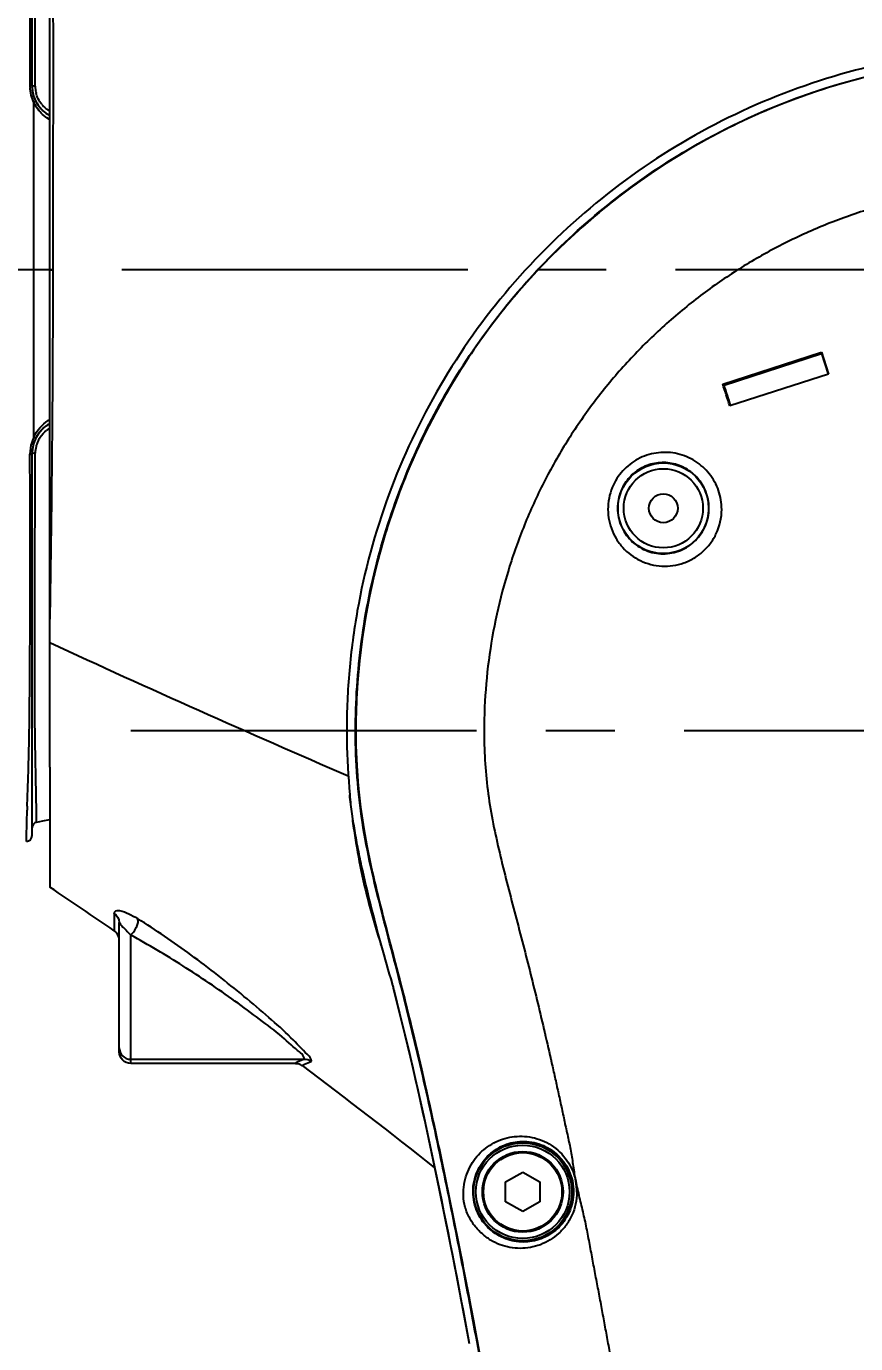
# Model space of a CAD drawing. Header units: millimetres. Extents: x 4086 to 8300, y 123 to 1549.
# Drawn here: x 7749.37 to 7767.35, y 1172.76 to 1201.33 of the extents above; entities that cross this region are included whole.
import ezdxf

# ---------------------------------------------------------------- set-up
doc = ezdxf.new("R2010")
doc.units = ezdxf.units.MM
doc.linetypes.add('CENTER', pattern=[0.6, 0.375, -0.075, 0.075, -0.075])
for name, color, linetype in [('中心线', 7, 'Continuous'), ('外形图', 7, 'Continuous'), ('尺寸标注', 7, 'Continuous'), ('运动范围', 7, 'Continuous')]:
    doc.layers.add(name, color=color, linetype=linetype)
doc.styles.add('思源黑', font='SourceHanSansCN-Normal.ttf')
doc.dimstyles.new('尺寸标注_1_4比例', dxfattribs={"dimtxt": 7, "dimasz": 6, "dimexe": 2, "dimexo": 1.5, "dimgap": 1, "dimtad": 1, "dimdec": 1, "dimlfac": 4, "dimdsep": 46, "dimtxsty": '思源黑', "dimcen": 0.09, "dimadec": 0, "dimazin": 0, "dimtp": 0.01, "dimtm": 0.01, "dimtfac": 1, "dimtdec": 1, "dimtofl": 0, "dimtmove": 0, "dimatfit": 3, "dimfxl": 1, "dimtolj": 1, "dimarcsym": 0})

# ---------------------------------------------------------------- blocks, each defined once
blk = doc.blocks.new('*D793')
at = {"layer": 'Defpoints', "color": 0}
for p in [(7771.133, 1271.641), (7552.914, 959.632), (7712.796, 959.632)]:
    blk.add_point(p, dxfattribs=at)
at = {"layer": '尺寸标注', "color": 0, "lineweight": -2}
for p, q in [((7769.633, 1271.641), (7550.914, 1271.641)), ((7552.914, 1265.641), (7552.914, 965.632)), ((7711.296, 959.632), (7550.914, 959.632))]:
    blk.add_line(p, q, dxfattribs=at)
at = {"layer": '尺寸标注', "color": 0}
for points in [[(7553.914, 1265.641), (7551.914, 1265.641), (7552.914, 1271.641)], [(7551.914, 965.632), (7553.914, 965.632), (7552.914, 959.632)]]:
    blk.add_solid(points, dxfattribs=at)
at = {"layer": '尺寸标注', "color": 0, "insert": (7548.289, 1115.636), "char_height": 7, "attachment_point": 5, "rotation": 90, "style": '思源黑'}
blk.add_mtext('\\A1;1248', dxfattribs=at)

msp = doc.modelspace()

# ---------------------------------------------------------------- linework, layer by layer
at = {"layer": '中心线', "linetype": 'CENTER', "ltscale": 20}
for p, q in [((7794.9431, 1196.0546), (7659.4514, 1196.0546)), ((7771.1327, 1186.0546), (7750.6038, 1186.0546))]:
    msp.add_line(p, q, dxfattribs=at)
at = {"layer": '外形图'}
for p, q in [((7749.8827, 1189.0946), (7749.8827, 1209.7811)), ((7749.4952, 1200.0435), (7749.4952, 1208.3293)), ((7749.5626, 1200.0356), (7749.5582, 1202.5266)), ((7749.9553, 1199.304), (7749.9554, 1199.393)), ((7749.9554, 1199.4244), (7749.9555, 1199.4932)), ((7749.9554, 1199.393), (7749.9554, 1199.4244)), ((7749.8827, 1196.0542), (7749.9516, 1196.0546)), ((7764.4701, 1193.5747), (7766.6112, 1194.2662)), ((7766.6112, 1194.2662), (7766.7648, 1193.7904)), ((7766.6112, 1194.2662), (7766.6132, 1194.2347)), ((7764.4979, 1193.5511), (7766.6132, 1194.2347)), ((7766.6132, 1194.2347), (7766.7575, 1193.788)), ((7766.7649, 1193.7904), (7764.6238, 1193.0989)), ((7764.4703, 1193.5747), (7764.498, 1193.5511)), ((7749.4952, 1183.7806), (7749.4952, 1192.0656)), ((7749.8827, 1185.2678), (7749.8827, 1189.0946)), ((7749.8827, 1185.2678), (7749.8827, 1182.6596)), ((7749.3828, 1184.1557), (7749.3849, 1184.2471)), ((7749.3849, 1184.2471), (7749.387, 1184.3339)), ((7749.5891, 1184.2096), (7749.5884, 1184.2984)), ((7749.3702, 1183.6556), (7749.3828, 1184.1557)), ((7749.595, 1184.0742), (7749.7305, 1184.1021)), ((7749.5951, 1184.0743), (7749.595, 1184.0742)), ((7749.7305, 1184.1021), (7749.8827, 1184.1334)), ((7751.2777, 1182.0933), (7751.2756, 1181.8926)), ((7751.2743, 1181.757), (7751.2741, 1181.7175)), ((7751.2756, 1181.8926), (7751.2743, 1181.757)), ((7751.3827, 1179.0914), (7751.3827, 1181.8942)), ((7751.6327, 1178.8416), (7751.6327, 1181.6217)), ((7757.3328, 1180.4469), (7757.3332, 1180.4452)), ((7757.3332, 1180.4452), (7757.3339, 1180.4425)), ((7757.3339, 1180.4426), (7757.3434, 1180.4067)), ((7757.3339, 1180.4425), (7757.3435, 1180.4068)), ((7751.6327, 1178.9306), (7755.3942, 1178.9306)), ((7751.6327, 1178.8416), (7755.2063, 1178.8416)), ((7759.7603, 1176.2696), (7760.1327, 1176.4846)), ((7759.7603, 1175.8396), (7759.7603, 1176.2696)), ((7760.1327, 1176.4846), (7760.5051, 1176.2696)), ((7760.5051, 1176.2696), (7760.5051, 1175.8396)), ((7760.1327, 1175.6246), (7759.7603, 1175.8396)), ((7760.5051, 1175.8396), (7760.1327, 1175.6246))]:
    msp.add_line(p, q, dxfattribs=at)
for points in [[(7767.6177, 1200.245), (7767.1628, 1200.1245), (7766.7121, 1199.9894), (7766.2658, 1199.8398), (7765.8244, 1199.6758), (7765.3883, 1199.4976), (7764.9581, 1199.3054), (7764.5341, 1199.0994), (7764.1168, 1198.8798), (7763.7068, 1198.6469), (7763.3047, 1198.4011), (7762.9112, 1198.1427), (7762.5267, 1197.872), (7762.1512, 1197.5893), (7761.7847, 1197.2943), (7761.4275, 1196.9874), (7761.08, 1196.6688), (7760.7428, 1196.3391), (7760.4166, 1195.999), (7760.1017, 1195.6488), (7759.7983, 1195.2887), (7759.5067, 1194.9191), (7759.2275, 1194.5405), (7758.9608, 1194.1534), (7758.707, 1193.7585), (7758.4663, 1193.356), (7758.2388, 1192.9463), (7758.0247, 1192.5296), (7757.8241, 1192.1062), (7757.6371, 1191.6762), (7757.4639, 1191.2398), (7757.3043, 1190.7969), (7757.1587, 1190.3478), (7757.0273, 1189.8933), (7756.9104, 1189.4344), (7756.8085, 1188.9728), (7756.7219, 1188.5101), (7756.6501, 1188.0449), (7756.593, 1187.5743), (7756.551, 1187.1001), (7756.5246, 1186.6315), (7756.5133, 1186.1771), (7756.5162, 1185.734), (7756.5333, 1185.2943), (7756.566, 1184.8499), (7756.6162, 1184.3945), (7756.686, 1183.9246), (7756.7765, 1183.4369), (7756.8861, 1182.9279), (7757.0126, 1182.3967), (7757.1528, 1181.8428), (7757.3037, 1181.2656), (7757.4605, 1180.6649), (7757.6191, 1180.0403), (7757.7774, 1179.3921), (7757.9353, 1178.7205), (7758.0934, 1178.0251), (7758.2515, 1177.3052), (7758.41, 1176.5602), (7758.569, 1175.7889), (7758.7292, 1174.9887), (7758.8914, 1174.1566), (7759.0561, 1173.2896), (7759.224, 1172.3852)], [(7749.449, 1200.0539), (7749.4582, 1200.053), (7749.4665, 1200.052), (7749.4739, 1200.051), (7749.4803, 1200.0498), (7749.4856, 1200.0487), (7749.4898, 1200.0474), (7749.4928, 1200.0461), (7749.4946, 1200.0448), (7749.4952, 1200.0435)], [(7749.5324, 1199.6816), (7749.5397, 1199.6872), (7749.546, 1199.6924), (7749.5515, 1199.6975), (7749.5563, 1199.7025), (7749.5602, 1199.7072), (7749.5633, 1199.7116), (7749.5654, 1199.7156), (7749.5666, 1199.7194), (7749.5668, 1199.7227), (7749.5661, 1199.7256)], [(7749.5334, 1192.4265), (7749.5397, 1192.4217), (7749.546, 1192.4165), (7749.5515, 1192.4114), (7749.5563, 1192.4065), (7749.5602, 1192.4019), (7749.5633, 1192.3975), (7749.5654, 1192.3934), (7749.5666, 1192.3897), (7749.5668, 1192.3864), (7749.5661, 1192.3835)], [(7749.449, 1192.0551), (7749.4582, 1192.056), (7749.4665, 1192.057), (7749.4739, 1192.0581), (7749.4803, 1192.0592), (7749.4856, 1192.0604), (7749.4898, 1192.0617), (7749.4928, 1192.063), (7749.4946, 1192.0643), (7749.4952, 1192.0656)], [(7757.3339, 1180.4425), (7757.6529, 1179.1462), (7757.9862, 1177.6857), (7758.317, 1176.1335), (7758.6459, 1174.4902), (7758.9735, 1172.7618)]]:
    msp.add_lwpolyline(points, dxfattribs=at)
for centre, radius in [((7763.1819, 1190.88), 0.9825), ((7763.1819, 1190.88), 0.8575), ((7763.1819, 1190.88), 0.3125), ((7760.1327, 1176.0546), 1.0634), ((7760.1327, 1176.0546), 1.0134), ((7760.1327, 1176.0546), 0.875), ((7760.1327, 1176.0546), 0.85)]:
    msp.add_circle(centre, radius, dxfattribs=at)
for centre, radius, start, end in [((6716.9056, 1200.4226), 1033.0502, 359.9484545, 0.1108367), ((7771.1367, 1186.0474), 14.6271, 94.74739, 125.88359), ((7750.3232, 1200.0537), 0.8742, 179.99044, 182.91168), ((7750.243, 1200.0478), 0.7478, 180.00474, 183.16943), ((7750.2441, 1200.0443), 0.7489, 180.0602, 187.55024), ((7750.2502, 1200.0482), 0.755, 183.16758, 186.29843), ((7750.2504, 1200.0482), 0.7552, 186.29664, 189.42383), ((7750.1829, 1200.0366), 0.6203, 180.08962, 183.51083), ((7750.189, 1200.0369), 0.6264, 183.50329, 193.51544), ((7750.2431, 1200.047), 0.7479, 189.42993, 198.90382), ((5403.0106, 1196.0548), 2346.525, 359.9113852, 0.088595), ((7750.3152, 1200.0521), 0.865, 205.24564, 207.91863), ((7750.2436, 1200.0478), 0.7485, 198.94584, 214.85039), ((7750.2333, 1200.0405), 0.7378, 205.26725, 216.35547), ((7750.3148, 1200.0517), 0.8644, 207.90603, 218.84085), ((7750.2392, 1200.0455), 0.7436, 214.89631, 221.39211), ((7750.226, 1200.0352), 0.7287, 216.36467, 222.30949), ((7750.2378, 1200.0443), 0.7418, 221.39635, 224.67901), ((7750.2311, 1200.0411), 0.7365, 222.3781, 241.76562), ((7750.1819, 1200.035), 0.6191, 219.98266, 230.30841), ((7750.2405, 1200.0477), 0.7461, 224.7228, 241.34494), ((7750.1824, 1200.0358), 0.6199, 230.31686, 233.85173), ((7750.1828, 1200.0362), 0.6205, 233.84786, 241.08033), ((7326.8524, 1196.2714), 423.0992, 359.542871, 359.970634), ((7750.2412, 1192.0623), 0.7459, 138.595, 151.48289), ((7750.2378, 1192.0649), 0.7418, 135.29419, 138.57177), ((7750.2366, 1192.0661), 0.74, 128.66659, 135.29443), ((7750.2402, 1192.0617), 0.7457, 125.35161, 128.67157), ((7750.2398, 1192.0622), 0.7451, 122.00838, 125.35297), ((7750.183, 1192.0734), 0.6202, 118.95553, 126.17715), ((7750.3104, 1192.0593), 0.8597, 119.83154, 122.89474), ((7750.2281, 1192.0717), 0.7319, 118.16239, 121.61622), ((7750.2368, 1192.067), 0.7394, 118.61703, 122.00994), ((7750.326, 1192.0548), 0.8769, 163.21085, 179.98106), ((7750.3231, 1192.0547), 0.8742, 157.50299, 163.14591), ((7750.2481, 1192.0609), 0.7529, 161.10515, 176.8157), ((7750.2425, 1192.0658), 0.7473, 160.48333, 172.5024), ((7750.3213, 1192.0555), 0.8722, 154.67664, 157.50812), ((7750.2422, 1192.0622), 0.747, 151.51201, 161.0505), ((7750.2413, 1192.0664), 0.746, 157.66957, 160.49405), ((7750.2239, 1192.0735), 0.7272, 154.76961, 157.67265), ((7750.2313, 1192.0699), 0.7354, 152.03875, 154.75398), ((7750.1855, 1192.0726), 0.6227, 156.86922, 166.69164), ((7750.1826, 1192.0738), 0.6195, 146.90481, 156.86854), ((7255.3493, 1196.6228), 494.6027, 359.04035, 359.519172), ((7750.2494, 1192.0654), 0.7542, 172.54491, 179.98594), ((7750.2463, 1192.0613), 0.751, 176.83886, 179.99714), ((7750.1901, 1192.0719), 0.6273, 166.7236, 179.87597), ((7763.1788, 1190.8821), 0.9891, 334.90408, 359.87589), ((7763.2145, 1190.8568), 1.2332, 334.71659, 359.94171), ((7863.7245, 1434.1582), 271.2393, 245.183729, 246.680108), ((7770.645, 1186.0557), 14.329, 180.00464, 180.80737), ((7769.4609, 1186.022), 13.1446, 180.73311, 185.92276), ((7776.0187, 1183.6822), 26.6397, 178.41523, 178.59805), ((7730.4557, 1184.1804), 19.1331, 0.35332, 0.65851), ((7749.6202, 1183.9518), 0.125, 101.62055, 179.99246), ((7749.3702, 1183.7806), 0.125, 270.0085, 0), ((7680.5476, 1078.7549), 124.9142, 55.514279, 56.285006), ((7744.8616, 1175.3171), 9.2518, 43.17406, 43.39263), ((7745.4392, 1175.8591), 8.4597, 42.9357, 43.17356), ((7831.0148, 1201.7669), 76.7028, 195.397973, 196.045023), ((7751.6324, 1179.1802), 0.2497, 179.9593, 270.07561), ((7755.7842, 1177.592), 1.3942, 106.24388, 107.44572), ((7680.4474, 1078.6145), 125.0867, 51.554521, 53.212392), ((7760.091, 1176.047), 1.2156, 359.85826, 11.5068)]:
    msp.add_arc(centre, radius, start, end, dxfattribs=at)
for points in [[(7749.453, 1200.0535), (7749.4517, 1200.7132), (7749.45, 1201.3729), (7749.4481, 1202.0326)], [(7749.5329, 1199.6805), (7749.4845, 1199.7826), (7749.4559, 1199.8964), (7749.4501, 1200.0093)], [(7749.5661, 1199.7256), (7749.5335, 1199.7948), (7749.5117, 1199.87), (7749.5017, 1199.9459)], [(7749.7076, 1199.6373), (7749.6468, 1199.7097), (7749.602, 1199.7986), (7749.5799, 1199.8905)], [(7749.8827, 1199.3038), (7749.791, 1199.3564), (7749.7079, 1199.4273), (7749.6415, 1199.5096)], [(7749.9516, 1196.0546), (7749.9518, 1197.1377), (7749.9543, 1198.2208), (7749.9553, 1199.304)], [(7764.6238, 1193.0989), (7764.5725, 1193.2575), (7764.5214, 1193.4161), (7764.4703, 1193.5747)], [(7764.642, 1193.1047), (7764.5939, 1193.2535), (7764.5459, 1193.4023), (7764.498, 1193.5511)], [(7749.9347, 1192.4721), (7749.9359, 1192.6134), (7749.937, 1192.7546), (7749.9382, 1192.8958)], [(7749.5329, 1192.4256), (7749.6, 1192.568), (7749.7113, 1192.6957), (7749.8435, 1192.7811)], [(7749.5817, 1192.4147), (7749.6418, 1192.5278), (7749.7354, 1192.6278), (7749.8445, 1192.695)], [(7749.6635, 1192.4121), (7749.7041, 1192.4744), (7749.7569, 1192.5301), (7749.8169, 1192.574)], [(7751.2777, 1182.0933), (7751.3393, 1182.0504), (7751.3827, 1181.9692), (7751.3827, 1181.8941)], [(7751.5895, 1182.0859), (7751.6555, 1182.0547), (7751.7193, 1182.0188), (7751.7813, 1181.9803)], [(7751.3477, 1181.6383), (7751.329, 1181.6692), (7751.3036, 1181.6968), (7751.2742, 1181.7177)], [(7751.3827, 1181.5109), (7751.3827, 1181.555), (7751.3705, 1181.6007), (7751.3477, 1181.6383)], [(7755.2058, 1178.8412), (7755.2543, 1178.8414), (7755.319, 1178.8297), (7755.3407, 1178.7863)], [(7755.3988, 1178.8244), (7755.4444, 1178.8494), (7755.4951, 1178.8645), (7755.5453, 1178.8783)], [(7755.5453, 1178.8783), (7755.5059, 1178.9089), (7755.4457, 1178.9385), (7755.4006, 1178.917)]]:
    msp.add_open_spline(points, degree=3, dxfattribs=at)
for points, knots in [([(7768.7867, 1200.6849), (7767.9273, 1200.5468), (7766.229, 1200.1181), (7763.8364, 1199.0397), (7761.6707, 1197.5559), (7759.7983, 1195.7165), (7758.277, 1193.577), (7757.1569, 1191.2033), (7756.5848, 1189.0904), (7756.3555, 1187.3621), (7756.3162, 1186.4902), (7756.316, 1186.0546)], [0, 0, 0, 0, 0.1249856, 0.2499701, 0.3749545, 0.4999405, 0.6249246, 0.7499089, 0.8748935, 0.937447, 1, 1, 1, 1]), ([(7761.6483, 1143.9202), (7761.6394, 1144.253), (7761.6176, 1144.9183), (7761.5873, 1145.9157), (7761.5608, 1146.9122), (7761.5269, 1148.239), (7761.4849, 1149.8952), (7761.4343, 1151.88), (7761.3743, 1153.8611), (7761.2662, 1156.4957), (7761.0971, 1159.1243), (7760.8466, 1161.7428), (7760.6169, 1163.6993), (7760.3484, 1165.6493), (7760.0487, 1167.5935), (7759.7262, 1169.533), (7759.3871, 1171.4691), (7759.0329, 1173.4021), (7758.6605, 1175.3316), (7758.3288, 1176.9353), (7758.047, 1178.2149), (7757.8263, 1179.1726), (7757.5939, 1180.1275), (7757.3492, 1181.0793), (7757.0984, 1182.0299), (7756.8594, 1182.9838), (7756.6637, 1183.9478), (7756.5413, 1184.9244), (7756.497, 1185.9083), (7756.5215, 1186.8942), (7756.6116, 1187.8781), (7756.8199, 1189.181), (7757.2452, 1190.7805), (7758.0096, 1192.6124), (7759.0148, 1194.3231), (7760.2421, 1195.8814), (7761.6676, 1197.2608), (7763.2661, 1198.4367), (7765.0101, 1199.3855), (7766.8661, 1200.0895), (7768.1563, 1200.3883), (7768.8072, 1200.4934)], [0, 0, 0, 0, 0.0158075, 0.0315982, 0.0473725, 0.0631316, 0.0946059, 0.1260223, 0.1573847, 0.1886988, 0.2511993, 0.2823969, 0.3135655, 0.344711, 0.3758373, 0.4069479, 0.4380488, 0.4691461, 0.5002413, 0.5313361, 0.5468868, 0.5624404, 0.5779918, 0.5935402, 0.6090968, 0.6246633, 0.640218, 0.6557655, 0.6713346, 0.6869311, 0.7025521, 0.7181996, 0.749533, 0.7808609, 0.8121498, 0.8434381, 0.8747382, 0.9060368, 0.9373566, 0.9686954, 1, 1, 1, 1]), ([(7749.5626, 1200.0356), (7749.5458, 1200.0366), (7749.5368, 1200.0356), (7749.492, 1200.0446), (7749.4968, 1200.0477)], [0, 0, 0, 0, 0.7476597, 1, 1, 1, 1]), ([(7762.5632, 1197.8984), (7762.0916, 1197.5572), (7761.1888, 1196.8178), (7759.9765, 1195.5568), (7758.9238, 1194.1602), (7758.0447, 1192.648), (7757.3533, 1191.0406), (7756.9406, 1189.6412), (7756.7114, 1188.4993), (7756.5909, 1187.6348), (7756.5222, 1186.7658), (7756.5048, 1185.8955), (7756.541, 1185.0269), (7756.638, 1184.1634), (7756.7962, 1183.3088), (7756.9932, 1182.462), (7757.2099, 1181.6197), (7757.4328, 1180.779), (7757.6471, 1179.9357), (7757.9189, 1178.807), (7758.238, 1177.3902), (7758.5943, 1175.683), (7758.93, 1173.9699), (7759.2507, 1172.252), (7759.5595, 1170.5298), (7759.8565, 1168.8033), (7760.1368, 1167.0718), (7760.3964, 1165.3348), (7760.6311, 1163.5919), (7760.8376, 1161.8431), (7761.0123, 1160.0886), (7761.1514, 1158.3287), (7761.2597, 1156.5644), (7761.3709, 1154.2061), (7761.443, 1151.8437), (7761.5012, 1149.4787), (7761.5449, 1147.7025), (7761.5925, 1145.9247), (7761.629, 1144.7392), (7761.6446, 1144.1462)], [0, 0, 0, 0, 0.0310989, 0.0621842, 0.093253, 0.1243235, 0.1554197, 0.1865317, 0.2020845, 0.2176217, 0.2331398, 0.2486356, 0.2641054, 0.2795578, 0.2950242, 0.310515, 0.3260048, 0.3414942, 0.3569907, 0.372496, 0.4035277, 0.434587, 0.4656772, 0.4968025, 0.5279652, 0.559166, 0.5904053, 0.6216857, 0.6530093, 0.6843725, 0.7157735, 0.7472139, 0.778696, 0.8102178, 0.8733599, 0.9049777, 0.9366247, 0.9682993, 1, 1, 1, 1]), ([(7769.3081, 1197.7499), (7769.2245, 1197.7372), (7769.0576, 1197.7089), (7768.8082, 1197.6614), (7768.5598, 1197.609), (7768.2303, 1197.5317), (7767.8215, 1197.4222), (7767.1758, 1197.219), (7766.3859, 1196.9129), (7765.4732, 1196.4659), (7764.6017, 1195.9431), (7763.7784, 1195.3471), (7763.0093, 1194.6827), (7762.2991, 1193.9557), (7761.6538, 1193.1704), (7761.0789, 1192.3323), (7760.5783, 1191.4478), (7760.1565, 1190.523), (7759.8161, 1189.5654), (7759.5565, 1188.5828), (7759.3809, 1187.5818), (7759.3222, 1186.9067), (7759.3072, 1186.5686)], [0, 0, 0, 0, 0.0156287, 0.031258, 0.0468865, 0.0625154, 0.0937712, 0.125027, 0.1875241, 0.2500223, 0.3125208, 0.3750188, 0.4375174, 0.500016, 0.562514, 0.6250121, 0.6875101, 0.7500078, 0.8125067, 0.8750056, 0.9375028, 1, 1, 1, 1]), ([(7749.4363, 1186.2438), (7749.4417, 1186.6561), (7749.4564, 1188.5932), (7749.4495, 1190.5304), (7749.449, 1192.0551)], [0, 0, 0, 0, 0.2128751, 1, 1, 1, 1]), ([(7749.5627, 1192.0732), (7749.5459, 1192.0723), (7749.5371, 1192.0733), (7749.492, 1192.0644), (7749.4968, 1192.0614)], [0, 0, 0, 0, 0.7482621, 1, 1, 1, 1]), ([(7749.5572, 1186.1605), (7749.5531, 1186.5596), (7749.5471, 1188.5305), (7749.56, 1190.5014), (7749.5627, 1192.0732)], [0, 0, 0, 0, 0.2025057, 1, 1, 1, 1]), ([(7764.4477, 1190.8555), (7764.4479, 1190.9939), (7764.4009, 1191.2723), (7764.1972, 1191.6409), (7763.8842, 1191.9219), (7763.4961, 1192.0841), (7763.0749, 1192.109), (7762.6678, 1191.992), (7762.322, 1191.7454), (7762.1589, 1191.512), (7762.0995, 1191.386)], [0, 0, 0, 0, 0.1251126, 0.2496944, 0.3739865, 0.4983258, 0.623023, 0.7482589, 0.8740054, 1, 1, 1, 1]), ([(7764.1679, 1190.88), (7764.1681, 1190.991), (7764.1306, 1191.2142), (7763.9676, 1191.5093), (7763.7172, 1191.7339), (7763.4068, 1191.8638), (7763.0696, 1191.8842), (7762.7426, 1191.7911), (7762.4639, 1191.5936), (7762.3322, 1191.4058), (7762.2843, 1191.3043)], [0, 0, 0, 0, 0.1251729, 0.249516, 0.3734121, 0.4973865, 0.6219174, 0.7472832, 0.8734454, 1, 1, 1, 1]), ([(7762.0995, 1191.386), (7762.0649, 1191.3126), (7762.0101, 1191.1587), (7761.9749, 1190.9168), (7761.9876, 1190.6732), (7762.0474, 1190.4375), (7762.1516, 1190.2185), (7762.3432, 1189.9605), (7762.6717, 1189.7155), (7763.0691, 1189.6149), (7763.391, 1189.6291), (7763.6275, 1189.6869), (7763.8487, 1189.7902), (7764.0458, 1189.9352), (7764.2107, 1190.1163), (7764.2949, 1190.2567), (7764.3296, 1190.3301)], [0, 0, 0, 0, 0.0629989, 0.1258851, 0.1886099, 0.2511502, 0.3135118, 0.3757272, 0.4993623, 0.6231772, 0.6855974, 0.7482039, 0.810993, 0.8739307, 0.9369578, 1, 1, 1, 1]), ([(7762.2843, 1191.3043), (7762.2288, 1191.1868), (7762.1644, 1190.9277), (7762.2249, 1190.5359), (7762.4289, 1190.1988), (7762.7445, 1189.9654), (7763.1257, 1189.8688), (7763.5176, 1189.9254), (7763.8601, 1190.129), (7764.0193, 1190.3447), (7764.0745, 1190.4626)], [0, 0, 0, 0, 0.1261405, 0.2513171, 0.3754333, 0.499013, 0.6228721, 0.7476824, 0.8735758, 1, 1, 1, 1]), ([(7759.3072, 1186.5686), (7759.2975, 1186.3501), (7759.2902, 1185.9125), (7759.3167, 1185.2566), (7759.3883, 1184.6038), (7759.5057, 1183.958), (7759.6501, 1183.3178), (7759.8091, 1182.6812), (7759.9756, 1182.0465), (7760.1993, 1181.2007), (7760.4101, 1180.3515), (7760.6117, 1179.5002), (7760.7343, 1178.9673), (7760.8303, 1178.5405), (7760.9012, 1178.2202), (7760.9715, 1177.8997), (7761.0277, 1177.6321), (7761.0735, 1177.4183), (7761.1212, 1177.2048), (7761.168, 1176.991), (7761.2039, 1176.7752), (7761.235, 1176.5588), (7761.2592, 1176.3964), (7761.2809, 1176.2892)], [0, 0, 0, 0, 0.062496, 0.1249903, 0.187481, 0.2499757, 0.3124756, 0.3749772, 0.4374795, 0.4999818, 0.6249849, 0.6874872, 0.7499895, 0.7812406, 0.812492, 0.8437433, 0.8749924, 0.8906195, 0.9062505, 0.9375014, 0.9531233, 0.9687526, 1, 1, 1, 1]), ([(7749.3892, 1184.4189), (7749.3915, 1184.5021), (7749.4144, 1185.1102), (7749.4293, 1185.7186), (7749.4363, 1186.2438)], [0, 0, 0, 0, 0.1368195, 1, 1, 1, 1]), ([(7749.5875, 1184.4003), (7749.5866, 1184.4728), (7749.5756, 1185.0595), (7749.5625, 1185.6462), (7749.5572, 1186.1605)], [0, 0, 0, 0, 0.1235058, 1, 1, 1, 1]), ([(7756.3816, 1184.6651), (7756.3947, 1184.5264), (7756.4232, 1184.2491), (7756.4997, 1183.6968), (7756.6725, 1182.7367), (7756.8908, 1181.9274), (7757.0658, 1181.3984)], [0, 0, 0, 0, 0.125034, 0.2500683, 0.5001117, 1, 1, 1, 1]), ([(7757.0658, 1181.3984), (7756.9954, 1181.6677), (7756.8548, 1182.2065), (7756.6904, 1182.8828), (7756.5892, 1183.3595), (7756.5368, 1183.6329), (7756.5, 1183.8384), (7756.4664, 1184.0445), (7756.4377, 1184.2513), (7756.4076, 1184.4579), (7756.3889, 1184.5959), (7756.3816, 1184.6651)], [0, 0, 0, 0, 0.2500004, 0.4999941, 0.6249933, 0.6874932, 0.7499966, 0.8124955, 0.8749935, 0.9375036, 1, 1, 1, 1]), ([(7749.595, 1184.0743), (7749.5824, 1184.0721), (7749.6007, 1184.1505), (7749.5894, 1184.1772), (7749.5891, 1184.2096)], [0, 0, 0, 0, 0.2823983, 1, 1, 1, 1]), ([(7751.2777, 1182.0933), (7751.2779, 1182.109), (7751.2946, 1182.1626), (7751.4402, 1182.1558), (7751.5259, 1182.116), (7751.5895, 1182.0859)], [0, 0, 0, 0, 0.1323526, 0.4083561, 1, 1, 1, 1]), ([(7751.6327, 1181.6217), (7751.6896, 1181.6738), (7751.7596, 1181.7818), (7751.8085, 1181.9313), (7751.7811, 1181.9804)], [0, 0, 0, 0, 0.5784191, 1, 1, 1, 1]), ([(7755.5453, 1178.8783), (7755.5607, 1178.8826), (7755.5306, 1178.9768), (7755.3851, 1179.1033), (7755.0742, 1179.4495), (7754.6159, 1179.8456), (7753.8997, 1180.4614), (7752.9633, 1181.1912), (7752.1779, 1181.7341), (7751.7813, 1181.9803)], [0, 0, 0, 0, 0.0097871, 0.0387821, 0.1408555, 0.2731272, 0.4175448, 0.7147363, 1, 1, 1, 1]), ([(7751.3827, 1181.8941), (7751.3829, 1181.9142), (7751.4351, 1181.8126), (7751.491, 1181.7806), (7751.5508, 1181.7087), (7751.5845, 1181.673)], [0, 0, 0, 0, 0.2007677, 0.5085411, 1, 1, 1, 1]), ([(7755.3942, 1178.9306), (7755.4095, 1178.9344), (7755.3702, 1179.0317), (7755.2142, 1179.1383), (7754.8854, 1179.4596), (7754.4191, 1179.8046), (7753.707, 1180.3346), (7752.7853, 1180.9554), (7752.0187, 1181.4141), (7751.6327, 1181.6217)], [0, 0, 0, 0, 0.0101834, 0.0418375, 0.1488306, 0.2821493, 0.4251608, 0.7174614, 1, 1, 1, 1]), ([(7757.3, 1180.5668), (7757.3026, 1180.5576), (7757.3139, 1180.5178), (7757.3246, 1180.4777), (7757.3328, 1180.4469)], [0, 0, 0, 0, 0.2302045, 1, 1, 1, 1]), ([(7757.3435, 1180.4068), (7757.6648, 1179.1444), (7758.2406, 1176.6019), (7758.7367, 1174.0435), (7758.9739, 1172.7619)], [0, 0, 0, 0, 0.49986, 1, 1, 1, 1]), ([(7751.6327, 1178.8414), (7751.5691, 1178.8425), (7751.436, 1178.8936), (7751.3827, 1179.0274), (7751.3827, 1179.0914)], [0, 0, 0, 0, 0.4982398, 1, 1, 1, 1]), ([(7755.2063, 1178.8416), (7755.2127, 1178.8493), (7755.2594, 1178.8883), (7755.3184, 1178.9071), (7755.3662, 1178.9221)], [0, 0, 0, 0, 0.1669486, 1, 1, 1, 1]), ([(7755.3556, 1178.7915), (7755.3608, 1178.7977), (7755.3744, 1178.81), (7755.3899, 1178.8195), (7755.3988, 1178.8244)], [0, 0, 0, 0, 0.4434749, 1, 1, 1, 1]), ([(7758.8454, 1176.037), (7758.8483, 1176.1912), (7758.8996, 1176.4209), (7759.0369, 1176.6889), (7759.1689, 1176.8621), (7759.3257, 1177.006), (7759.5026, 1177.1202), (7759.6963, 1177.203), (7759.9734, 1177.2694), (7760.3462, 1177.2606), (7760.7742, 1177.0863), (7761.1204, 1176.7516), (7761.2497, 1176.4483), (7761.2821, 1176.2895)], [0, 0, 0, 0, 0.1291989, 0.1913416, 0.2515493, 0.3104499, 0.3687597, 0.4270828, 0.4859665, 0.6065146, 0.7325433, 0.8642601, 1, 1, 1, 1]), ([(7759.0565, 1176.0546), (7759.0562, 1176.1301), (7759.0711, 1176.2786), (7759.1367, 1176.4875), (7759.2376, 1176.6721), (7759.4076, 1176.8789), (7759.6822, 1177.0713), (7760.0082, 1177.1536), (7760.2779, 1177.1461), (7760.4837, 1177.1008), (7760.6825, 1177.0138), (7760.8653, 1176.8852), (7761.0218, 1176.7175), (7761.1421, 1176.5163), (7761.2176, 1176.2916), (7761.2345, 1176.1334), (7761.2343, 1176.0546)], [0, 0, 0, 0, 0.0662293, 0.1297846, 0.1908393, 0.2495989, 0.3634726, 0.4782652, 0.5377593, 0.5989424, 0.6619613, 0.7268667, 0.7935742, 0.8617712, 0.9308551, 1, 1, 1, 1]), ([(7761.2809, 1176.2892), (7761.3049, 1176.1703), (7761.3587, 1175.9336), (7761.4302, 1175.6388), (7761.4839, 1175.4022), (7761.5334, 1175.1646), (7761.5895, 1174.8665), (7761.6547, 1174.5083), (7761.7228, 1174.1507), (7761.7912, 1173.7932), (7761.8581, 1173.4354), (7761.9242, 1173.0775), (7762.0119, 1172.6001), (7762.1206, 1172.0033), (7762.2492, 1171.2867), (7762.4183, 1170.3309), (7762.6234, 1169.135), (7762.8564, 1167.6977), (7763.0742, 1166.258), (7763.2754, 1164.816), (7763.4594, 1163.3716), (7763.6248, 1161.925), (7763.7695, 1160.4761), (7763.8891, 1159.0249), (7763.9868, 1157.5722), (7764.0935, 1155.6337), (7764.1513, 1154.1788), (7764.1831, 1153.2086)], [0, 0, 0, 0, 0.015624, 0.0312507, 0.0390625, 0.0468738, 0.0624995, 0.0781272, 0.0937526, 0.1093769, 0.1250017, 0.140627, 0.1562521, 0.1875021, 0.2187521, 0.2500022, 0.3125022, 0.3750022, 0.4375021, 0.500002, 0.5625018, 0.6250017, 0.6875015, 0.7500012, 0.8125011, 0.875001, 1, 1, 1, 1]), ([(7761.3066, 1176.044), (7761.3064, 1175.958), (7761.2877, 1175.7869), (7761.2073, 1175.5448), (7761.0815, 1175.329), (7760.8681, 1175.0904), (7760.5318, 1174.8839), (7760.1515, 1174.8151), (7759.8545, 1174.8421), (7759.6378, 1174.902), (7759.4318, 1175.0023), (7759.2439, 1175.144), (7759.0788, 1175.3218), (7758.946, 1175.5348), (7758.8604, 1175.7775), (7758.8438, 1175.9508), (7758.8454, 1176.037)], [0, 0, 0, 0, 0.0674651, 0.1337869, 0.1986617, 0.261976, 0.3835095, 0.5003093, 0.558196, 0.616411, 0.6756833, 0.7368493, 0.7999176, 0.864978, 0.9323675, 1, 1, 1, 1]), ([(7761.2343, 1176.0546), (7761.2342, 1175.9768), (7761.2173, 1175.8224), (7761.1448, 1175.6044), (7761.0321, 1175.411), (7760.8872, 1175.2488), (7760.7185, 1175.1218), (7760.5341, 1175.0314), (7760.3408, 1174.9779), (7760.0797, 1174.9547), (7759.7481, 1175.0151), (7759.454, 1175.195), (7759.2637, 1175.4048), (7759.1484, 1175.5994), (7759.0742, 1175.8198), (7759.0568, 1175.9764), (7759.0565, 1176.0546)], [0, 0, 0, 0, 0.0684352, 0.1354472, 0.2006844, 0.2640366, 0.3255401, 0.3853289, 0.4436653, 0.5010032, 0.6148743, 0.7336181, 0.796841, 0.8626661, 0.931181, 1, 1, 1, 1])]:
    msp.add_open_spline(points, degree=3, knots=knots, dxfattribs=at)
at = {"layer": '运动范围'}
msp.add_arc((7771.1327, 1103.5546), 168.0862, 10, 225, dxfattribs=at)

# ---------------------------------------------------------------- dimensions: what is measured, and where the dimension line sits
at = {"layer": '尺寸标注'}
dim = msp.add_linear_dim(base=(7552.9138, 959.6321), p1=(7771.1327, 1271.6408), p2=(7712.7964, 959.6321), angle=90, dimstyle='尺寸标注_1_4比例', dxfattribs=at)
dim.commit()
dim.dimension.update_dxf_attribs({"geometry": '*D793', "text_midpoint": (7552.9138, 1115.6364), "dimtype": 160})

doc.saveas('drawing.dxf')
